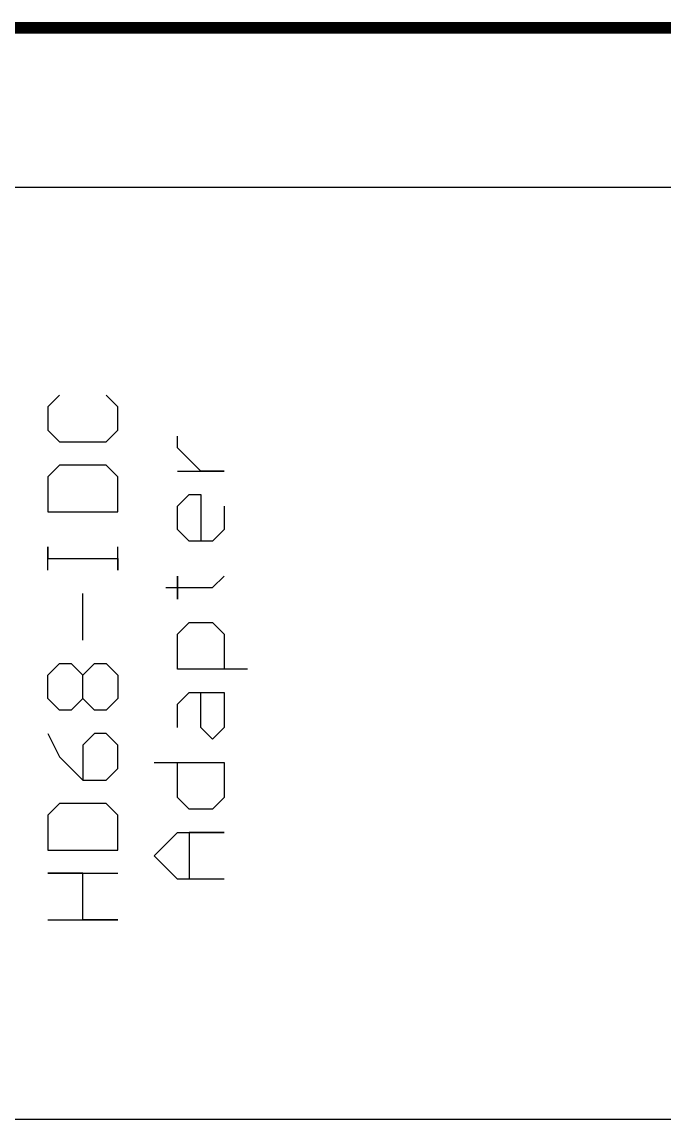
# Model space of a CAD drawing. Header units: millimetres. Extents: x 34 to 168, y 52 to 76.
# Drawn here: x 50.57 to 64.33, y 52.31 to 75.83 of the extents above; entities that cross this region are included whole.
import ezdxf

# ---------------------------------------------------------------- set-up
doc = ezdxf.new("R2010")
doc.units = ezdxf.units.MM
doc.layers.add('Mechanical1', color=6, linetype='Continuous')
doc.layers.add('TopOverlay', color=2, linetype='Continuous')

msp = doc.modelspace()

# ---------------------------------------------------------------- linework, layer by layer
at = {"layer": 'Mechanical1', "const_width": 0.254}
msp.add_lwpolyline([(33.962, 75.7), (93.287, 75.7)], dxfattribs=at)
at = {"layer": 'Mechanical1'}
for points in [[(33.962, 72.288), (162.362, 72.288)], [(33.962, 52.308), (162.362, 52.308)]]:
    msp.add_lwpolyline(points, dxfattribs=at)
at = {"layer": 'TopOverlay'}
for p, q in [((51.371, 67.823), (51.121, 67.573)), ((52.621, 67.573), (52.371, 67.823)), ((51.121, 67.573), (51.121, 67.073)), ((52.621, 67.073), (52.621, 67.573)), ((51.121, 67.073), (51.371, 66.824)), ((52.371, 66.824), (52.621, 67.073)), ((51.371, 66.824), (52.371, 66.824)), ((53.901, 66.699), (53.901, 66.948)), ((54.15, 66.449), (53.901, 66.699)), ((51.371, 66.324), (51.121, 66.074)), ((52.371, 66.324), (51.371, 66.324)), ((52.621, 66.074), (52.371, 66.324)), ((54.4, 66.199), (54.15, 66.449)), ((53.901, 66.199), (54.9, 66.199)), ((54.9, 66.199), (54.4, 66.199)), ((51.121, 66.074), (51.121, 65.324)), ((52.621, 65.324), (52.621, 66.074)), ((53.901, 65.449), (54.15, 65.699)), ((54.15, 65.699), (54.4, 65.699)), ((54.4, 65.699), (54.4, 64.699)), ((53.901, 64.949), (53.901, 65.449)), ((54.9, 65.449), (54.9, 64.949)), ((51.121, 65.324), (52.621, 65.324)), ((54.15, 64.699), (53.901, 64.949)), ((54.9, 64.949), (54.65, 64.699)), ((54.65, 64.699), (54.15, 64.699)), ((51.121, 64.074), (51.121, 64.574)), ((51.121, 64.574), (51.121, 64.324)), ((52.621, 64.074), (52.621, 64.574)), ((51.121, 64.324), (52.621, 64.324)), ((52.621, 64.324), (52.621, 64.074)), ((53.901, 63.45), (53.901, 63.949)), ((53.901, 63.949), (53.901, 63.7)), ((54.65, 63.7), (54.9, 63.949)), ((51.871, 62.575), (51.871, 63.575)), ((53.651, 63.7), (53.901, 63.7)), ((53.901, 63.7), (53.901, 63.45)), ((53.901, 63.7), (54.65, 63.7)), ((53.901, 62.7), (54.15, 62.95)), ((54.15, 62.95), (54.65, 62.95)), ((54.65, 62.95), (54.9, 62.7)), ((53.901, 61.95), (53.901, 62.7)), ((54.9, 62.7), (54.9, 61.95)), ((51.121, 61.825), (51.371, 62.075)), ((51.371, 62.075), (51.621, 62.075)), ((51.621, 62.075), (51.871, 61.825)), ((51.871, 61.825), (52.121, 62.075)), ((52.121, 62.075), (52.371, 62.075)), ((52.371, 62.075), (52.621, 61.825)), ((55.4, 61.95), (53.901, 61.95)), ((51.121, 61.325), (51.121, 61.825)), ((51.871, 61.325), (51.871, 61.825)), ((52.621, 61.825), (52.621, 61.325)), ((53.901, 61.2), (54.15, 61.45)), ((54.15, 61.45), (54.9, 61.45)), ((54.4, 60.7), (54.4, 61.45)), ((54.9, 61.45), (54.9, 60.7)), ((51.371, 61.075), (51.121, 61.325)), ((51.871, 61.325), (51.621, 61.075)), ((52.121, 61.075), (51.871, 61.325)), ((52.621, 61.325), (52.371, 61.075)), ((53.901, 60.7), (53.901, 61.2)), ((51.621, 61.075), (51.371, 61.075)), ((52.371, 61.075), (52.121, 61.075)), ((54.65, 60.451), (54.4, 60.7)), ((54.9, 60.7), (54.65, 60.451)), ((51.121, 60.576), (51.371, 60.076)), ((52.121, 60.576), (51.871, 60.326)), ((52.371, 60.576), (52.121, 60.576)), ((52.621, 60.326), (52.371, 60.576)), ((51.871, 60.326), (51.871, 59.576)), ((52.621, 59.826), (52.621, 60.326)), ((51.371, 60.076), (51.871, 59.576)), ((52.371, 59.576), (52.621, 59.826)), ((53.401, 59.951), (54.9, 59.951)), ((53.901, 59.201), (53.901, 59.951)), ((54.9, 59.951), (54.9, 59.201)), ((51.871, 59.576), (52.371, 59.576)), ((51.371, 59.076), (51.121, 58.826)), ((52.371, 59.076), (51.371, 59.076)), ((52.621, 58.826), (52.371, 59.076)), ((54.15, 58.951), (53.901, 59.201)), ((54.9, 59.201), (54.65, 58.951)), ((51.121, 58.826), (51.121, 58.076)), ((52.621, 58.076), (52.621, 58.826)), ((54.65, 58.951), (54.15, 58.951)), ((53.401, 57.951), (53.901, 58.451)), ((53.901, 58.451), (54.9, 58.451)), ((54.9, 58.451), (54.15, 58.451)), ((54.15, 58.451), (54.15, 57.452)), ((51.121, 58.076), (52.621, 58.076)), ((53.901, 57.452), (53.401, 57.951)), ((51.871, 57.576), (51.121, 57.576)), ((51.121, 57.576), (52.621, 57.576)), ((51.871, 56.577), (51.871, 57.576)), ((54.9, 57.452), (53.901, 57.452)), ((51.121, 56.577), (52.621, 56.577)), ((52.621, 56.577), (51.871, 56.577))]:
    msp.add_line(p, q, dxfattribs=at)

doc.saveas('drawing.dxf')
